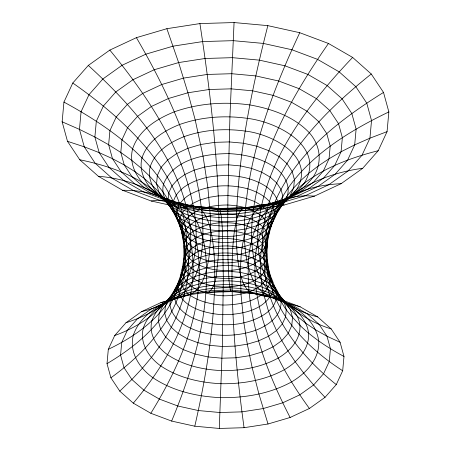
<?xml version="1.0" encoding="UTF-8"?>
<svg xmlns="http://www.w3.org/2000/svg" width="451" height="451" viewBox="0 0 451 451"><rect width="100%" height="100%" fill="white"/><g stroke="black" fill="none" stroke-linecap="round" stroke-linejoin="round"><path stroke-width="0.68" d="M166.876 28.695L178.624 62.576L187.926 92.776L195.204 119.932L203.006 155.984L207.877 187.627L210.296 215.589L210.448 240.135L209.309 254.635L208.351 261.298L205.571 273.329L203.7 278.617L201.45 283.341L198.784 287.439L195.678 290.867L192.041 293.511L187.841 295.298L182.982 296.093L160.883 302.593L141.603 311.607L125.992 322.736L114.734 335.493L108.313 349.328L107.017 363.63L110.895 377.775L119.786 391.141L133.293 403.155L150.831 413.279L171.634 421.076L194.793 426.212L219.293 428.45L222.315 346.486L223.33 278.56L222.495 231.03L221.509 217.568L220.015 209.732L219.378 208.65L218.656 208.486L191.647 206.017L166.12 200.357L143.187 191.76L123.85 180.597L108.962 167.36L99.164 152.618L94.885 137.025L96.317 121.263L103.392 106.013L115.806 91.948L133.011 79.68L154.265 69.742L178.624 62.576L205.042 58.489L232.344 57.666L259.353 60.135L284.88 65.79L307.813 74.392L327.15 85.555L342.038 98.792L351.836 113.534L356.115 129.121L354.683 144.889L347.608 160.139L335.194 174.204L317.989 186.472L296.735 196.405L272.376 203.576L243.805 207.911L219.378 208.65L191.647 206.017L187.655 206.519L183.162 208.091L151.237 201.011L122.554 190.26L98.374 176.296L79.748 159.739L67.492 141.31L62.142 121.804L63.935 102.089L72.786 83.018L88.311 65.429L109.83 50.084L136.405 37.658L166.876 28.695L199.911 23.582L234.063 22.55L267.838 25.639L299.763 32.714L328.446 43.465L352.626 57.429L371.252 73.987L383.508 92.421L388.858 111.921L387.065 131.636L378.214 150.707L362.689 168.302L341.17 183.647L314.595 196.072L284.124 205.036L251.089 210.143L216.937 211.175L183.162 208.091M234.063 22.55L229.925 116.758L227.918 195.604L227.67 230.771L228.003 259.5L229.012 280.821L230.388 290.004L231.002 291.352L231.707 291.639L256.207 293.877L279.366 299.013L300.169 306.81L317.707 316.935L331.214 328.948L340.105 342.315L343.983 356.459L342.687 370.761L336.266 384.59L325.008 397.354L309.397 408.482L290.117 417.491L268.018 423.996L244.059 427.7L219.293 428.45M110.895 377.775C149.016 350.45 184.109 310.029 185.468 260.858C185.367 253.778 185.44 246.517 183.14 239.735C181.465 233.607 180.659 226.797 184.47 221.255C194.511 208.255 212.252 204.934 227.8 205.008C242.627 205.848 260.047 209.89 267.95 223.781C270.679 229.762 268.424 236.189 267.398 242.283C266.299 250.333 266.169 258.485 266.981 266.564C271.795 311.821 306.054 347.202 342.687 370.761M336.266 384.59C293.539 350.545 254.099 297.119 266.53 239.442C267.967 230.095 274.817 222.315 274.614 212.652C279.541 200.729 286.391 189.696 294.424 179.628C319.364 149.27 353.888 128.755 388.858 111.921M194.793 426.212C206.541 374.922 215.161 322.51 214.738 269.749C214.377 254.663 213.481 239.391 209.253 224.823C206.891 217.461 203.266 208.92 195.21 206.44C180.761 203.598 166.154 198.09 151.237 201.011M267.838 25.639C251.325 90.341 237.84 156.401 236.262 223.369C236.206 241.471 236.42 259.9 241.246 277.478C242.954 282.76 245.169 288.245 249.662 291.769C258.874 296.076 269.495 296.69 279.366 299.013M171.634 421.076C193.53 368.185 210.899 310.824 205.549 252.955C203.463 237.147 199.269 220.201 187.12 208.988C177.006 200.808 163.713 198.423 151.857 193.688C142.302 191.145 132.419 190.249 122.554 190.26M299.763 32.714C271.451 93.244 247.165 157.709 244.38 225.167C244.138 243.72 245.085 263.057 253.118 280.11C261.371 298.167 283.143 301.73 300.169 306.81M274.078 218.577L268.633 231.803L264.247 236.769L258.169 241.105L250.66 244.611L242.057 247.142L232.727 248.586L223.082 248.879L213.543 248.005L204.523 246.009L196.427 242.971L189.595 239.03L184.335 234.351L180.874 229.147L177.993 221.486L174.396 213.937L170.038 206.502L164.869 199.195L158.837 192.025L151.852 185L143.835 178.134L134.652 171.448L124.234 164.953L112.462 158.667L99.164 152.618L84.252 146.823L67.492 141.31M62.142 121.804L79.472 129.386L94.885 137.025L108.64 144.72L120.8 152.455L131.579 160.235L141.073 168.054L149.354 175.907L156.576 183.799L162.817 191.714L168.161 199.658L172.665 207.629L174.396 213.937L178.359 219.896L184.386 225.252L192.205 229.768L201.479 233.246L211.807 235.535L222.732 236.533L233.776 236.2L244.459 234.548L254.313 231.645L262.91 227.631L269.873 222.664L274.89 216.976L277.754 210.809L282.213 203.108L287.496 195.486L293.669 187.943L300.811 180.49L309.003 173.133L318.395 165.889L329.05 158.758L341.08 151.75L354.683 144.889L369.933 138.175L387.065 131.636M216.937 211.175L218.656 208.486L245.958 207.663L248.377 208.356L251.089 210.143M274.89 216.976C295.315 178.816 338.329 160.832 378.214 150.707M150.831 413.279C180.642 364.932 205.453 308.112 197.842 250.068C194.973 232.276 187.126 214.394 172.293 203.435C150.493 188.084 125.034 178.297 98.374 176.296M328.446 43.465C290.365 98.2 255.582 159.874 251.669 227.902C251.128 247.159 253.349 267.46 263.784 284.113C269.957 294.013 280.071 300.231 290.173 305.49C298.663 310.795 308.05 314.409 317.707 316.935M133.293 403.155C169.486 360.259 201.028 304.414 191.342 246.314C187.627 224.998 174.576 206.558 157.562 193.592C135.74 174.74 107.524 165.556 79.748 159.739M352.626 57.429C307.092 105.365 262.696 163.031 257.82 231.453C256.952 251.585 260.712 272.725 272.782 289.305C287.975 307.717 308.377 321.788 331.214 328.948M119.786 391.141L131.872 379.483L142.313 368.304L151.35 357.542L159.079 347.157L165.703 337.106L171.295 327.353L175.952 317.876L179.786 308.642L182.864 299.633L185.248 290.827L186.979 282.208L188.084 273.78L188.574 265.526L188.45 257.459L187.706 249.572L186.342 241.866L184.335 234.351L181.68 227.028L178.359 219.896L170.038 206.502L168.161 199.658L168.787 192.74L171.893 186.043L177.344 179.87L184.899 174.481L194.229 170.123L204.923 166.977L216.519 165.179L228.505 164.818L240.36 165.9L251.568 168.386L261.636 172.158L270.126 177.063L276.66 182.875L280.962 189.341L282.839 196.191L282.213 203.108L279.107 209.805L273.656 215.978L269.873 222.664L266.75 229.598L264.247 236.769L262.358 244.166L261.078 251.793L260.374 259.635L260.255 267.697L261.76 284.474L263.39 293.189L268.531 311.331L272.139 320.791L276.525 330.538L281.785 340.618L288.02 351.058L295.298 361.894L303.799 373.191L313.625 384.979L325.008 397.354M371.252 73.987C320.571 114.616 268.114 167.304 262.55 235.659C261.383 256.551 266.659 278.047 279.214 294.993C281.785 307.34 291.865 316.298 299.943 325.368C312.915 337.94 328.114 347.941 343.983 356.459M383.508 92.421C338.413 120.485 292.874 155.708 273.007 206.789C260.577 237.497 264.382 273.267 281.035 301.623C281.61 316.14 267.917 325.594 255.79 330.228C238.01 336.485 218.397 336.886 200.255 331.908C187.21 327.826 172.282 319.832 169.965 304.983C170.174 291.966 181.11 282.332 183.326 269.636C202.392 189.854 131.5 124.059 72.786 83.018M107.017 363.63C134.381 347.411 160.398 326.05 174.261 296.747C183.23 277.495 186.173 255.632 183.602 234.621C173.207 171.656 116.307 130.548 63.935 102.089M108.313 349.328C129.989 338.949 150.758 325.284 165.41 305.913C173.979 295.659 176.256 280.511 189.223 274.247C217.472 259.787 265.318 261.276 279.214 294.993M114.734 335.493C140.768 326.332 163.882 309.098 178.861 285.816C189.651 267.685 192.323 245.806 189.922 225.117C180.93 160.178 134.928 108.071 88.311 65.429M125.992 322.736C149.129 315.35 173.46 302.074 186.178 280.601C195.768 262.465 197.358 241.251 195.503 221.137C188.044 156.17 150.369 99.457 109.83 50.084M187.841 295.298L168.268 301.059L160.883 302.593M141.603 311.607C155.262 308.484 168.02 302.26 180.174 295.428C186.861 290.624 191.867 283.848 195.21 276.373C202.989 258.006 203.672 237.553 202.398 217.912C196.76 153.267 168.612 93.069 136.405 37.658M362.689 168.302C332.15 172.316 302.621 184.2 279.417 204.731C265.002 217.732 257.521 236.775 255.497 255.773C250.688 311.551 277.45 364.605 309.397 408.482M182.982 296.093C207.071 291.126 231.882 289.863 256.207 293.877M341.17 183.647C327.02 184.436 312.802 186.663 299.633 192.087C288.623 197.865 275.86 201.293 267.026 210.527C254.776 223.516 250.187 241.663 248.602 258.992C245.056 314.606 265.008 368.811 290.117 417.491M231.707 291.639L206.941 292.389L209.061 292.017C217.591 284.051 216.266 270.476 218.013 259.804C219.299 241.663 219.163 223.454 218.622 205.284C216.519 144.376 209.14 83.779 199.911 23.582M314.595 196.072L305.141 195.773L296.735 196.405L289.238 197.842L263.074 205.797L241.899 209.072L220.015 209.732L198.367 207.753L177.903 203.221L151.857 193.688L134.556 183.698L121.234 171.854L112.462 158.667L108.64 144.72L109.92 130.615L116.251 116.967L127.357 104.384L142.753 93.408L161.762 84.517L183.563 78.108L207.195 74.449L231.622 73.71L255.79 75.92L278.628 80.983L299.143 88.678L316.444 98.662L329.766 110.506L338.538 123.698L342.36 137.645L341.08 151.75L334.749 165.393L323.643 177.982L308.247 188.958L289.238 197.842L263.074 205.797L259.207 208.086L255.796 211.068L252.825 214.704L250.232 218.91L247.994 223.651L244.459 234.548L242.057 247.142L241.251 254.037L240.4 268.976L240.992 294.182L243.89 322.848L247.3 344.198L252.216 367.802L258.959 394.151L268.018 423.996M284.124 205.036C270.747 201.135 257.16 206.846 243.805 207.911C236.369 212.613 236.228 222.912 234.481 230.67C232.31 246.443 231.989 262.397 231.983 278.295C232.333 328.311 237.254 378.186 244.059 427.7M340.105 342.315L326.998 336.237L315.677 329.884L305.885 323.288L297.508 316.484L290.326 309.487L284.265 302.317L275.048 288.725L268.717 283.098L260.498 278.352L250.745 274.693L239.893 272.291L228.409 271.237L216.801 271.592L205.571 273.329L195.21 276.373L186.178 280.601L178.861 285.816L173.584 291.797L168.702 298.821L162.845 305.626L159.214 313.451L158.481 321.54L160.674 329.54L165.703 337.106L173.342 343.899L183.264 349.626L195.029 354.035L208.131 356.938L221.988 358.207L235.997 357.784L249.55 355.687L262.054 352.011L272.956 346.915L281.785 340.618L288.155 333.402L291.786 325.577L292.519 317.487L290.326 309.487L285.297 301.922L279.705 295.461L272.782 289.305L263.784 284.113L253.118 280.11L241.246 277.478L228.685 276.333L215.984 276.717L203.7 278.617L192.363 281.948L182.48 286.571L174.475 292.276L168.702 298.821L165.41 305.913L164.745 313.248L166.735 320.498L171.295 327.353L178.218 333.514L187.216 338.707L197.882 342.704L209.754 345.336L222.315 346.486L235.016 346.097L247.3 344.198L258.637 340.866L268.52 336.243L276.525 330.538L282.298 323.993L285.59 316.901L286.255 309.572L284.265 302.317L279.705 295.461M180.874 229.147L179.363 223.64L176.386 215.623L172.665 207.629C172.513 189.899 191.698 180.941 206.541 177.514C226.735 173.511 249.065 175.309 266.614 186.81C272.404 191.156 277.342 197.042 278.335 204.433C278.041 213.83 273.126 222.867 266.75 229.598C254.578 239.599 238.308 242.661 222.924 242.491C206.332 241.55 186.844 237.029 177.993 221.486C172.868 210.516 181.189 199.15 190.722 194.06C208.08 184.78 229.023 183.771 247.83 188.834C259.364 192.447 272.567 199.517 274.614 212.652C270.431 223.07 267.764 234.092 267.026 245.305C267.33 250.914 264.371 255.92 260.374 259.635C247.729 269.833 230.393 271.806 214.738 269.749C205.12 268.069 195.334 264.686 188.45 257.459C184.025 252.622 183.613 245.942 183.14 239.735C183.016 225.523 198.395 218.335 210.296 215.589C228.324 212.139 249.583 213.904 263.294 227.338C272.46 236.538 266.011 250.936 255.497 255.773C240.524 263.773 222.461 264.647 206.242 260.278C199.376 258.09 192.724 254.866 187.706 249.572C182.971 244.713 183.901 237.638 181.612 231.673M267.026 245.305C267.347 253.299 267.178 262.296 260.255 267.697C252.323 274.304 242.08 277.19 231.983 278.295C214.783 279.27 188.924 275.882 184.115 255.92C183.365 247.909 183.726 238.9 190.626 233.483C198.587 226.853 208.864 223.961 218.994 222.845C236.251 221.869 262.2 225.269 267.026 245.305M184.115 255.92C178.889 278.081 206.361 286.548 223.301 286.983C239.797 287.033 266.355 282.151 267.437 261.501C267.939 253.05 265.132 244.341 257.707 239.611C248.862 233.663 238.19 231.267 227.67 230.771C211.395 230.72 185.181 235.54 184.115 255.92M81.067 111.763L79.472 129.386L84.252 146.823L95.206 163.296L111.859 178.1L133.473 190.581L159.113 200.193L187.655 206.519L217.844 209.281L248.377 208.356L277.906 203.79L305.141 195.773L328.903 184.668L348.138 170.952L362.018 155.223L369.933 138.175L371.528 120.552L366.748 103.121L355.794 86.643L339.141 71.839L317.527 59.357L291.887 49.745L263.345 43.42L233.156 40.658L202.623 41.582L173.094 46.154L145.859 54.165L122.097 65.271L102.862 78.987L88.982 94.716L81.067 111.763M121.95 139.821L120.8 152.455L124.234 164.953L132.087 176.769L144.021 187.379L159.519 196.326L166.312 199.59L182.802 205.774L201.157 209.845L220.578 211.62L240.214 211.023L259.207 208.086L276.722 202.933L299.633 192.087L313.428 182.255L323.378 170.98L329.05 158.758L330.2 146.118L326.766 133.62L318.913 121.809L306.979 111.194L291.481 102.247L273.097 95.358L252.633 90.82L230.985 88.841L209.101 89.501L187.926 92.776L168.398 98.521L151.367 106.487L137.572 116.319L127.622 127.594L121.95 139.821M132.605 148.898C128.236 165.929 138.981 182.046 152.41 191.568C167.755 202.228 185.028 209.94 203.621 212.646C226.363 215.815 249.831 214.135 271.547 206.434C287.276 199.663 302.818 190.734 313.304 176.854C322.73 162.529 320.413 145.385 309.301 132.741C293.725 116.392 271.598 108.747 249.843 104.942C224.536 101.419 198.429 103.29 174.278 111.854C156.768 118.844 138.801 130.063 132.605 148.898M121.714 342.45L120.564 355.112L124.002 367.638L131.872 379.483L143.835 390.115L159.372 399.084L177.795 405.996L198.305 410.54L219.998 412.524L241.939 411.859L263.159 408.578L282.732 402.816L299.802 394.839L313.625 384.979L323.604 373.682L329.286 361.426L330.436 348.764L326.998 336.237L319.128 324.393L307.165 313.761L291.628 304.791L267.883 295.805L249.662 291.769L230.388 290.004L210.893 290.596L192.041 293.511L174.65 298.624L168.268 301.059L151.198 309.042L137.375 318.896L127.396 330.194L121.714 342.45M141.997 157.861C138.068 173.173 147.725 187.661 159.795 196.219C172.632 207.46 189.161 213.278 205.763 216.13C241.24 221.531 281.666 212.545 304.431 182.993C326.236 146.4 276.92 121.815 247.379 118.354C224.637 115.185 201.169 116.865 179.453 124.566C163.713 130.846 147.562 140.932 141.997 157.861M133.287 335.397C128.952 352.304 139.613 368.304 152.945 377.752C172.868 391.147 196.912 396.547 220.612 397.658C245.045 398.019 269.901 393.757 291.515 381.946C306.077 373.366 319.753 359.081 318.733 341.012C316.174 322.335 300.18 309.724 284.254 301.945C267.86 292.293 248.636 288.803 229.858 287.744C208.08 287.428 185.919 291.222 166.65 301.753C152.421 309.144 138.429 319.533 133.287 335.397M150.189 166.718C146.913 179.537 154.27 191.946 164.006 199.804C175.433 211.801 191.675 217.41 207.635 220.201C239.802 225.043 276.869 217.202 296.685 189.381C316.264 156.593 271.897 134.003 245.237 131.083C224.722 128.225 203.553 129.747 183.974 136.687C169.779 142.353 155.212 151.446 150.189 166.718M143.3 328.21C139.438 343.279 148.943 357.542 160.827 365.964C178.585 377.904 200.018 382.719 221.142 383.711C242.92 384.026 265.081 380.232 284.35 369.702C297.327 362.052 309.521 349.322 308.608 333.21C306.759 318.496 294.931 308.461 283.431 300.535C267.528 289.841 248.326 285.528 229.401 284.643C209.895 284.355 190.046 287.755 172.789 297.186C160.99 305.338 147.748 313.682 143.3 328.21M157.331 175.478L156.576 183.799L158.837 192.025L164.006 199.804L169.57 206.27L174.34 212.973L180.874 218.786L189.364 223.685L199.432 227.462L210.64 229.948L222.495 231.03L234.481 230.67L246.077 228.871L256.771 225.725L266.101 221.368L273.656 215.978L278.143 209.557L289.931 195.993L293.669 187.943L294.424 179.628L292.163 171.397L286.994 163.623L279.135 156.638L268.931 150.747L256.833 146.209L243.365 143.221L229.114 141.918L214.704 142.358L200.768 144.512L187.909 148.294L176.696 153.537L167.62 160.009L161.069 167.434L157.331 175.478M163.504 184.149C160.59 195.514 167.755 206.27 176.719 212.624C190.113 221.627 206.282 225.258 222.213 226.007C246.032 225.923 277.579 220.46 287.496 195.486C290.41 184.121 283.245 173.364 274.281 167.011C260.887 158.008 244.718 154.377 228.787 153.628C204.968 153.712 173.421 159.175 163.504 184.149M151.874 320.887C148.407 334.388 156.925 347.157 167.569 354.706C183.472 365.4 202.674 369.713 221.599 370.598C241.105 370.885 260.954 367.486 278.211 358.055C289.835 351.199 300.761 339.795 299.943 325.368C298.37 311.906 287.135 303.41 277.658 295.129C263.333 285.5 246.049 281.621 229.012 280.821C211.451 280.561 193.58 283.623 178.044 292.118C167.315 299.441 156.322 308.23 151.874 320.887M179.87 218.07L179.363 223.64L183.05 236.916L186.342 241.866L191.342 246.314L197.842 250.068L205.549 252.955L214.124 254.86L223.2 255.689L232.378 255.407L241.251 254.037L249.437 251.63L256.58 248.292L262.358 244.166L266.53 239.442L268.909 234.317L271.13 226.413L271.637 220.843L270.126 215.336L266.665 210.132L261.405 205.453L254.573 201.512L246.477 198.474L237.457 196.478L227.918 195.604L218.273 195.897L208.943 197.341L200.34 199.872L192.831 203.378L186.753 207.714L182.367 212.68L179.87 218.07M174.825 290.562C171.73 303.19 182.723 313.462 193.208 318.214C205.831 323.807 219.84 325.498 233.528 324.455C251.805 323.006 283.628 311.483 275.059 287.529C270.561 275.989 266.969 263.356 253.93 258.716C242.818 253.795 230.484 252.306 218.431 253.225C207.426 254.432 196.258 257.577 187.61 264.776C179.983 271.401 179.537 282.157 174.825 290.562M178.235 282.766C174.864 306.088 205.199 313.924 222.997 314.68C241.302 314.708 265.03 310.378 272.765 291.414C276.136 268.091 245.801 260.255 228.003 259.5C209.698 259.472 185.97 263.801 178.235 282.766M180.879 274.901C177.7 296.921 206.332 304.318 223.138 305.028C240.879 305.085 269.45 299.83 270.617 277.619C268.988 269.185 266.986 260.035 259.099 255.17C249.877 248.969 238.737 246.466 227.761 245.953C208.881 245.541 182.61 252.154 180.879 274.901M182.796 266.975C179.752 288.042 207.161 295.123 223.239 295.805C240.22 295.856 267.561 290.827 268.678 269.574C268.125 261.14 265.74 252.284 258.135 247.514C249.177 241.488 238.359 239.058 227.699 238.556C209.63 237.965 183.038 244.746 182.796 266.975"/></g></svg>
